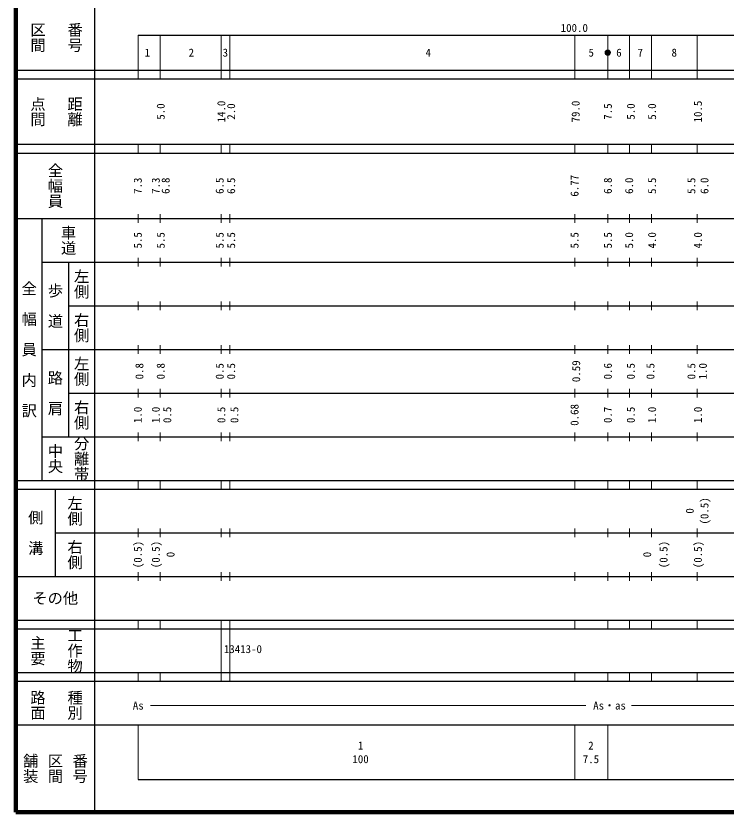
# Model space of a CAD drawing. Units: millimetres on the paper, enlarged 1000 times. Extents: x 40000 to 680000, y 20000 to 380000.
# Drawn here: x 40000 to 202592, y 20000 to 202409 of the extents above; entities that cross this region are included whole.
import ezdxf
from ezdxf.enums import TextEntityAlignment as Align

# ---------------------------------------------------------------- set-up
doc = ezdxf.new("R2010")
doc.units = ezdxf.units.MM
doc.header["$LTSCALE"] = 1000
doc.header["$PDMODE"] = 32
doc.header["$PDSIZE"] = 500
doc.layers.add('M-TTL', color=2, linetype='Continuous', lineweight=140)
doc.layers.add('M-TTL-BAND', color=7, linetype='Continuous', lineweight=13)
doc.styles.add('@ＭＳ ゴシック', font='')
doc.styles.add('ＭＳ ゴシック', font='')
doc.styles.get('@ＭＳ ゴシック').set_extended_font_data('@MS Gothic')
doc.styles.get('ＭＳ ゴシック').set_extended_font_data('MS Gothic')

msp = doc.modelspace()

# ---------------------------------------------------------------- linework, layer by layer
at = {"layer": 'M-TTL'}
for p, q in [((40000, 380000), (40000, 20000)), ((40000, 20000), (680000, 20000))]:
    msp.add_line(p, q, dxfattribs=at)
at = {"layer": 'M-TTL-BAND', "lineweight": 25}
for p, q in [((58000, 370000), (58000, 20000)), ((68000, 198000), (579000, 198000)), ((40000, 190000), (579000, 190000)), ((40000, 188000), (579000, 188000)), ((40000, 173000), (579000, 173000)), ((40000, 171000), (579000, 171000)), ((40000, 156000), (579000, 156000)), ((46000, 96000), (46000, 156000)), ((46000, 146000), (579000, 146000)), ((52000, 146000), (52000, 106000)), ((52000, 136000), (579000, 136000)), ((46000, 126000), (579000, 126000)), ((52000, 116000), (579000, 116000)), ((46000, 106000), (579000, 106000)), ((40000, 96000), (579000, 96000)), ((40000, 94000), (579000, 94000)), ((49000, 94000), (49000, 74000)), ((49000, 84000), (579000, 84000)), ((40000, 74000), (579000, 74000)), ((40000, 64000), (579000, 64000)), ((40000, 62000), (579000, 62000)), ((40000, 52000), (579000, 52000)), ((40000, 50000), (579000, 50000)), ((40000, 40000), (579000, 40000)), ((68000, 27500), (579000, 27500))]:
    msp.add_line(p, q, dxfattribs=at)
at = {"layer": 'M-TTL-BAND'}
for p, q in [((68000, 198000), (68000, 188000)), ((73000, 198000), (73000, 188000)), ((87000, 198000), (87000, 188000)), ((89000, 198000), (89000, 188000)), ((168000, 198000), (168000, 188000)), ((175500, 198000), (175500, 188000)), ((180500, 198000), (180500, 188000)), ((185500, 198000), (185500, 188000)), ((196000, 198000), (196000, 188000)), ((68000, 171000), (68000, 173000)), ((73000, 173000), (73000, 171000)), ((87000, 173000), (87000, 171000)), ((89000, 173000), (89000, 171000)), ((168000, 171000), (168000, 173000)), ((175500, 173000), (175500, 171000)), ((180500, 173000), (180500, 171000)), ((185500, 173000), (185500, 171000)), ((196000, 173000), (196000, 171000)), ((68000, 155000), (68000, 157000)), ((73000, 157000), (73000, 155000)), ((87000, 157000), (87000, 155000)), ((89000, 157000), (89000, 155000)), ((168000, 155000), (168000, 157000)), ((175500, 157000), (175500, 155000)), ((180500, 157000), (180500, 155000)), ((185500, 157000), (185500, 155000)), ((196000, 157000), (196000, 155000)), ((68000, 145000), (68000, 147000)), ((73000, 147000), (73000, 145000)), ((87000, 147000), (87000, 145000)), ((89000, 147000), (89000, 145000)), ((168000, 145000), (168000, 147000)), ((175500, 147000), (175500, 145000)), ((180500, 147000), (180500, 145000)), ((185500, 147000), (185500, 145000)), ((196000, 147000), (196000, 145000)), ((68000, 135000), (68000, 137000)), ((73000, 137000), (73000, 135000)), ((87000, 137000), (87000, 135000)), ((89000, 137000), (89000, 135000)), ((168000, 135000), (168000, 137000)), ((175500, 137000), (175500, 135000)), ((180500, 137000), (180500, 135000)), ((185500, 137000), (185500, 135000)), ((196000, 137000), (196000, 135000)), ((68000, 125000), (68000, 127000)), ((73000, 127000), (73000, 125000)), ((87000, 127000), (87000, 125000)), ((89000, 127000), (89000, 125000)), ((168000, 125000), (168000, 127000)), ((175500, 127000), (175500, 125000)), ((180500, 127000), (180500, 125000)), ((185500, 127000), (185500, 125000)), ((196000, 127000), (196000, 125000)), ((68000, 115000), (68000, 117000)), ((73000, 117000), (73000, 115000)), ((87000, 117000), (87000, 115000)), ((89000, 117000), (89000, 115000)), ((168000, 115000), (168000, 117000)), ((175500, 117000), (175500, 115000)), ((180500, 117000), (180500, 115000)), ((185500, 117000), (185500, 115000)), ((196000, 117000), (196000, 115000)), ((68000, 105000), (68000, 107000)), ((73000, 107000), (73000, 105000)), ((87000, 107000), (87000, 105000)), ((89000, 107000), (89000, 105000)), ((168000, 105000), (168000, 107000)), ((175500, 107000), (175500, 105000)), ((180500, 107000), (180500, 105000)), ((185500, 107000), (185500, 105000)), ((196000, 107000), (196000, 105000)), ((68000, 94000), (68000, 96000)), ((73000, 96000), (73000, 94000)), ((87000, 96000), (87000, 94000)), ((89000, 96000), (89000, 94000)), ((168000, 94000), (168000, 96000)), ((175500, 96000), (175500, 94000)), ((180500, 96000), (180500, 94000)), ((185500, 96000), (185500, 94000)), ((196000, 96000), (196000, 94000)), ((68000, 83000), (68000, 85000)), ((73000, 85000), (73000, 83000)), ((87000, 85000), (87000, 83000)), ((89000, 85000), (89000, 83000)), ((168000, 83000), (168000, 85000)), ((175500, 85000), (175500, 83000)), ((180500, 85000), (180500, 83000)), ((185500, 85000), (185500, 83000)), ((196000, 85000), (196000, 83000)), ((68000, 73000), (68000, 75000)), ((73000, 75000), (73000, 73000)), ((87000, 75000), (87000, 73000)), ((89000, 75000), (89000, 73000)), ((168000, 73000), (168000, 75000)), ((175500, 75000), (175500, 73000)), ((180500, 75000), (180500, 73000)), ((185500, 75000), (185500, 73000)), ((196000, 75000), (196000, 73000)), ((68000, 62000), (68000, 64000)), ((73000, 64000), (73000, 62000)), ((87000, 64000), (87000, 52000)), ((89000, 64000), (89000, 52000)), ((168000, 62000), (168000, 64000)), ((175500, 64000), (175500, 62000)), ((180500, 64000), (180500, 62000)), ((185500, 64000), (185500, 62000)), ((196000, 64000), (196000, 62000)), ((68000, 50000), (68000, 52000)), ((73000, 52000), (73000, 50000)), ((87000, 52000), (87000, 50000)), ((89000, 52000), (89000, 50000)), ((168000, 50000), (168000, 52000)), ((175500, 52000), (175500, 50000)), ((180500, 52000), (180500, 50000)), ((185500, 52000), (185500, 50000)), ((196000, 52000), (196000, 50000)), ((70805, 44406), (170501, 44406)), ((180966, 44406), (257626, 44406)), ((68000, 40000), (68000, 27500)), ((168000, 40000), (168000, 27500)), ((175500, 40000), (175500, 27500))]:
    msp.add_line(p, q, dxfattribs=at)
for radius in [600, 480, 360, 240, 120, 20]:
    msp.add_circle((175500, 194000), radius, dxfattribs=at)
msp.add_point((175500, 194000), dxfattribs=at)
msp.add_point((175500, 194000), dxfattribs=at)

# ---------------------------------------------------------------- texts
for s, height, rotation, style, p in [('番号', 2566, 270, '@ＭＳ ゴシック', (53500, 197500)), ('番号', 2566, 270, '@ＭＳ ゴシック', (53500, 197500)), ('区間', 2566, 270, '@ＭＳ ゴシック', (45000, 197500)), ('区間', 2566, 270, '@ＭＳ ゴシック', (45000, 197500)), ('点間', 2566, 270, '@ＭＳ ゴシック', (45000, 180500)), ('点間', 2566, 270, '@ＭＳ ゴシック', (45000, 180500)), ('距離', 2566, 270, '@ＭＳ ゴシック', (53500, 180500)), ('距離', 2566, 270, '@ＭＳ ゴシック', (53500, 180500)), ('14.0', 1833, 90, 'ＭＳ ゴシック', (87016, 180500)), ('14.0', 1833, 90, 'ＭＳ ゴシック', (87016, 180500)), ('79.0', 1833, 90, 'ＭＳ ゴシック', (168141, 180500)), ('79.0', 1833, 90, 'ＭＳ ゴシック', (168141, 180500)), ('10.5', 1833, 90, 'ＭＳ ゴシック', (196145, 180500)), ('10.5', 1833, 90, 'ＭＳ ゴシック', (196145, 180500)), ('5.0', 1833, 90, 'ＭＳ ゴシック', (73141, 180500)), ('5.0', 1833, 90, 'ＭＳ ゴシック', (73141, 180500)), ('2.0', 1833, 90, 'ＭＳ ゴシック', (89267, 180500)), ('2.0', 1833, 90, 'ＭＳ ゴシック', (89267, 180500)), ('7.5', 1833, 90, 'ＭＳ ゴシック', (175520, 180500)), ('7.5', 1833, 90, 'ＭＳ ゴシック', (175520, 180500)), ('5.0', 1833, 90, 'ＭＳ ゴシック', (180770, 180500)), ('5.0', 1833, 90, 'ＭＳ ゴシック', (180770, 180500)), ('5.0', 1833, 90, 'ＭＳ ゴシック', (185645, 180500)), ('5.0', 1833, 90, 'ＭＳ ゴシック', (185645, 180500)), ('全幅員', 2566, 270, '@ＭＳ ゴシック', (49000, 163500)), ('全幅員', 2566, 270, '@ＭＳ ゴシック', (49000, 163500)), ('7.3', 1833, 90, 'ＭＳ ゴシック', (67891, 163500)), ('7.3', 1833, 90, 'ＭＳ ゴシック', (67891, 163500)), ('7.3', 1833, 90, 'ＭＳ ゴシック', (72016, 163500)), ('7.3', 1833, 90, 'ＭＳ ゴシック', (72016, 163500)), ('6.8', 1833, 90, 'ＭＳ ゴシック', (74266, 163500)), ('6.8', 1833, 90, 'ＭＳ ゴシック', (74266, 163500)), ('6.5', 1833, 90, 'ＭＳ ゴシック', (86641, 163500)), ('6.5', 1833, 90, 'ＭＳ ゴシック', (86641, 163500)), ('6.5', 1833, 90, 'ＭＳ ゴシック', (89267, 163500)), ('6.5', 1833, 90, 'ＭＳ ゴシック', (89267, 163500)), ('6.77', 1833, 90, 'ＭＳ ゴシック', (167891, 163500)), ('6.77', 1833, 90, 'ＭＳ ゴシック', (167891, 163500)), ('6.8', 1833, 90, 'ＭＳ ゴシック', (175520, 163500)), ('6.8', 1833, 90, 'ＭＳ ゴシック', (175520, 163500)), ('6.0', 1833, 90, 'ＭＳ ゴシック', (180395, 163500)), ('6.0', 1833, 90, 'ＭＳ ゴシック', (180395, 163500)), ('5.5', 1833, 90, 'ＭＳ ゴシック', (185645, 163500)), ('5.5', 1833, 90, 'ＭＳ ゴシック', (185645, 163500)), ('5.5', 1833, 90, 'ＭＳ ゴシック', (194645, 163500)), ('5.5', 1833, 90, 'ＭＳ ゴシック', (194645, 163500)), ('6.0', 1833, 90, 'ＭＳ ゴシック', (197645, 163500)), ('6.0', 1833, 90, 'ＭＳ ゴシック', (197645, 163500)), ('車道', 2566, 270, '@ＭＳ ゴシック', (52000, 151000)), ('車道', 2566, 270, '@ＭＳ ゴシック', (52000, 151000)), ('5.5', 1833, 90, 'ＭＳ ゴシック', (67891, 151000)), ('5.5', 1833, 90, 'ＭＳ ゴシック', (67891, 151000)), ('5.5', 1833, 90, 'ＭＳ ゴシック', (73141, 151000)), ('5.5', 1833, 90, 'ＭＳ ゴシック', (73141, 151000)), ('5.5', 1833, 90, 'ＭＳ ゴシック', (86641, 151000)), ('5.5', 1833, 90, 'ＭＳ ゴシック', (86641, 151000)), ('5.5', 1833, 90, 'ＭＳ ゴシック', (89267, 151000)), ('5.5', 1833, 90, 'ＭＳ ゴシック', (89267, 151000)), ('5.5', 1833, 90, 'ＭＳ ゴシック', (167891, 151000)), ('5.5', 1833, 90, 'ＭＳ ゴシック', (167891, 151000)), ('5.5', 1833, 90, 'ＭＳ ゴシック', (175520, 151000)), ('5.5', 1833, 90, 'ＭＳ ゴシック', (175520, 151000)), ('5.0', 1833, 90, 'ＭＳ ゴシック', (180395, 151000)), ('5.0', 1833, 90, 'ＭＳ ゴシック', (180395, 151000)), ('4.0', 1833, 90, 'ＭＳ ゴシック', (185645, 151000)), ('4.0', 1833, 90, 'ＭＳ ゴシック', (185645, 151000)), ('4.0', 1833, 90, 'ＭＳ ゴシック', (196145, 151000)), ('4.0', 1833, 90, 'ＭＳ ゴシック', (196145, 151000)), ('左側', 2566, 270, '@ＭＳ ゴシック', (55000, 141000)), ('左側', 2566, 270, '@ＭＳ ゴシック', (55000, 141000)), ('全\u3000幅\u3000員\u3000内\u3000訳', 2566, 270, '@ＭＳ ゴシック', (43000, 126000)), ('全\u3000幅\u3000員\u3000内\u3000訳', 2566, 270, '@ＭＳ ゴシック', (43000, 126000)), ('歩\u3000道', 2566, 270, '@ＭＳ ゴシック', (49000, 136000)), ('歩\u3000道', 2566, 270, '@ＭＳ ゴシック', (49000, 136000)), ('右側', 2566, 270, '@ＭＳ ゴシック', (55000, 131000)), ('右側', 2566, 270, '@ＭＳ ゴシック', (55000, 131000)), ('左側', 2566, 270, '@ＭＳ ゴシック', (55000, 121000)), ('左側', 2566, 270, '@ＭＳ ゴシック', (55000, 121000)), ('0.8', 1833, 90, 'ＭＳ ゴシック', (68266, 121000)), ('0.8', 1833, 90, 'ＭＳ ゴシック', (68266, 121000)), ('0.8', 1833, 90, 'ＭＳ ゴシック', (73141, 121000)), ('0.8', 1833, 90, 'ＭＳ ゴシック', (73141, 121000)), ('0.5', 1833, 90, 'ＭＳ ゴシック', (86641, 121000)), ('0.5', 1833, 90, 'ＭＳ ゴシック', (86641, 121000)), ('0.5', 1833, 90, 'ＭＳ ゴシック', (89267, 121000)), ('0.5', 1833, 90, 'ＭＳ ゴシック', (89267, 121000)), ('0.59', 1833, 90, 'ＭＳ ゴシック', (168266, 121000)), ('0.59', 1833, 90, 'ＭＳ ゴシック', (168266, 121000)), ('0.6', 1833, 90, 'ＭＳ ゴシック', (175520, 121000)), ('0.6', 1833, 90, 'ＭＳ ゴシック', (175520, 121000)), ('0.5', 1833, 90, 'ＭＳ ゴシック', (180770, 121000)), ('0.5', 1833, 90, 'ＭＳ ゴシック', (180770, 121000)), ('0.5', 1833, 90, 'ＭＳ ゴシック', (185270, 121000)), ('0.5', 1833, 90, 'ＭＳ ゴシック', (185270, 121000)), ('0.5', 1833, 90, 'ＭＳ ゴシック', (194645, 121000)), ('0.5', 1833, 90, 'ＭＳ ゴシック', (194645, 121000)), ('1.0', 1833, 90, 'ＭＳ ゴシック', (197270, 121000)), ('1.0', 1833, 90, 'ＭＳ ゴシック', (197270, 121000)), ('路\u3000肩', 2566, 270, '@ＭＳ ゴシック', (49000, 116000)), ('路\u3000肩', 2566, 270, '@ＭＳ ゴシック', (49000, 116000)), ('右側', 2566, 270, '@ＭＳ ゴシック', (55000, 111000)), ('右側', 2566, 270, '@ＭＳ ゴシック', (55000, 111000)), ('0.68', 1833, 90, 'ＭＳ ゴシック', (167891, 111000)), ('0.68', 1833, 90, 'ＭＳ ゴシック', (167891, 111000)), ('1.0', 1833, 90, 'ＭＳ ゴシック', (67891, 111000)), ('1.0', 1833, 90, 'ＭＳ ゴシック', (67891, 111000)), ('1.0', 1833, 90, 'ＭＳ ゴシック', (72016, 111000)), ('1.0', 1833, 90, 'ＭＳ ゴシック', (72016, 111000)), ('0.5', 1833, 90, 'ＭＳ ゴシック', (74641, 111000)), ('0.5', 1833, 90, 'ＭＳ ゴシック', (74641, 111000)), ('0.5', 1833, 90, 'ＭＳ ゴシック', (87016, 111000)), ('0.5', 1833, 90, 'ＭＳ ゴシック', (87016, 111000)), ('0.5', 1833, 90, 'ＭＳ ゴシック', (90017, 111000)), ('0.5', 1833, 90, 'ＭＳ ゴシック', (90017, 111000)), ('0.7', 1833, 90, 'ＭＳ ゴシック', (175520, 111000)), ('0.7', 1833, 90, 'ＭＳ ゴシック', (175520, 111000)), ('0.5', 1833, 90, 'ＭＳ ゴシック', (180770, 111000)), ('0.5', 1833, 90, 'ＭＳ ゴシック', (180770, 111000)), ('1.0', 1833, 90, 'ＭＳ ゴシック', (185645, 111000)), ('1.0', 1833, 90, 'ＭＳ ゴシック', (185645, 111000)), ('1.0', 1833, 90, 'ＭＳ ゴシック', (196145, 111000)), ('1.0', 1833, 90, 'ＭＳ ゴシック', (196145, 111000)), ('分離帯', 2566, 270, '@ＭＳ ゴシック', (55000, 101000)), ('分離帯', 2566, 270, '@ＭＳ ゴシック', (55000, 101000)), ('中央', 2566, 270, '@ＭＳ ゴシック', (49000, 101000)), ('中央', 2566, 270, '@ＭＳ ゴシック', (49000, 101000)), ('左側', 2566, 270, '@ＭＳ ゴシック', (53500, 89000)), ('左側', 2566, 270, '@ＭＳ ゴシック', (53500, 89000)), ('(0.5)', 1833, 90, 'ＭＳ ゴシック', (197645, 89000)), ('(0.5)', 1833, 90, 'ＭＳ ゴシック', (197645, 89000)), ('0', 1833, 90, 'ＭＳ ゴシック', (194270, 89000)), ('0', 1833, 90, 'ＭＳ ゴシック', (194270, 89000)), ('側\u3000溝', 2566, 270, '@ＭＳ ゴシック', (44500, 84000)), ('側\u3000溝', 2566, 270, '@ＭＳ ゴシック', (44500, 84000)), ('右側', 2566, 270, '@ＭＳ ゴシック', (53500, 79000)), ('右側', 2566, 270, '@ＭＳ ゴシック', (53500, 79000)), ('(0.5)', 1833, 90, 'ＭＳ ゴシック', (67891, 79000)), ('(0.5)', 1833, 90, 'ＭＳ ゴシック', (67891, 79000)), ('(0.5)', 1833, 90, 'ＭＳ ゴシック', (72016, 79000)), ('(0.5)', 1833, 90, 'ＭＳ ゴシック', (72016, 79000)), ('(0.5)', 1833, 90, 'ＭＳ ゴシック', (188270, 79000)), ('(0.5)', 1833, 90, 'ＭＳ ゴシック', (188270, 79000)), ('(0.5)', 1833, 90, 'ＭＳ ゴシック', (196145, 79000)), ('(0.5)', 1833, 90, 'ＭＳ ゴシック', (196145, 79000)), ('0', 1833, 90, 'ＭＳ ゴシック', (75391, 79000)), ('0', 1833, 90, 'ＭＳ ゴシック', (75391, 79000)), ('0', 1833, 90, 'ＭＳ ゴシック', (184520, 79000)), ('0', 1833, 90, 'ＭＳ ゴシック', (184520, 79000)), ('主要', 2566, 270, '@ＭＳ ゴシック', (45000, 57000)), ('主要', 2566, 270, '@ＭＳ ゴシック', (45000, 57000)), ('工作物', 2566, 270, '@ＭＳ ゴシック', (53500, 57000)), ('工作物', 2566, 270, '@ＭＳ ゴシック', (53500, 57000)), ('路面', 2566, 270, '@ＭＳ ゴシック', (45000, 44500)), ('路面', 2566, 270, '@ＭＳ ゴシック', (45000, 44500)), ('種別', 2566, 270, '@ＭＳ ゴシック', (53500, 44500)), ('種別', 2566, 270, '@ＭＳ ゴシック', (53500, 44500)), ('舗装', 2566, 270, '@ＭＳ ゴシック', (43333, 30000)), ('舗装', 2566, 270, '@ＭＳ ゴシック', (43333, 30000)), ('区間', 2566, 270, '@ＭＳ ゴシック', (49000, 30000)), ('区間', 2566, 270, '@ＭＳ ゴシック', (49000, 30000)), ('番号', 2566, 270, '@ＭＳ ゴシック', (54667, 30000)), ('番号', 2566, 270, '@ＭＳ ゴシック', (54667, 30000))]:
    msp.add_text(s, height=height, rotation=rotation, dxfattribs=dict(at, style=style)).set_placement(p, align=Align.MIDDLE_CENTER)
at = {"layer": 'M-TTL-BAND', "style": 'ＭＳ ゴシック'}
msp.add_text('100.0', height=1833, dxfattribs=at).set_placement((167844, 198195), align=Align.BOTTOM_CENTER)
msp.add_text('100.0', height=1833, dxfattribs=at).set_placement((167844, 198195), align=Align.BOTTOM_CENTER)
for s, height, p in [('1', 1833, (70095, 194000)), ('1', 1833, (70095, 194000)), ('2', 1833, (80169, 194000)), ('2', 1833, (80169, 194000)), ('3', 1833, (87947, 194000)), ('3', 1833, (87947, 194000)), ('4', 1833, (134402, 194000)), ('4', 1833, (134402, 194000)), ('5', 1833, (171716, 194000)), ('5', 1833, (171716, 194000)), ('6', 1833, (178061, 194000)), ('6', 1833, (178061, 194000)), ('7', 1833, (182950, 194000)), ('7', 1833, (182950, 194000)), ('8', 1833, (190729, 194000)), ('8', 1833, (190729, 194000)), ('その他', 2566, (49000, 69000)), ('その他', 2566, (49000, 69000)), ('13413-0', 1833, (91963, 57346)), ('As', 1833, (68006, 44406)), ('As', 1833, (68006, 44406)), ('As・as', 1833, (175910, 44406)), ('As・as', 1833, (175910, 44406)), ('1', 1833, (118902, 35234)), ('2', 1833, (171657, 35238)), ('100', 1833, (118902, 32127)), ('7.5', 1833, (171657, 32131))]:
    msp.add_text(s, height=height, dxfattribs=at).set_placement(p, align=Align.MIDDLE_CENTER)

doc.saveas('drawing.dxf')
